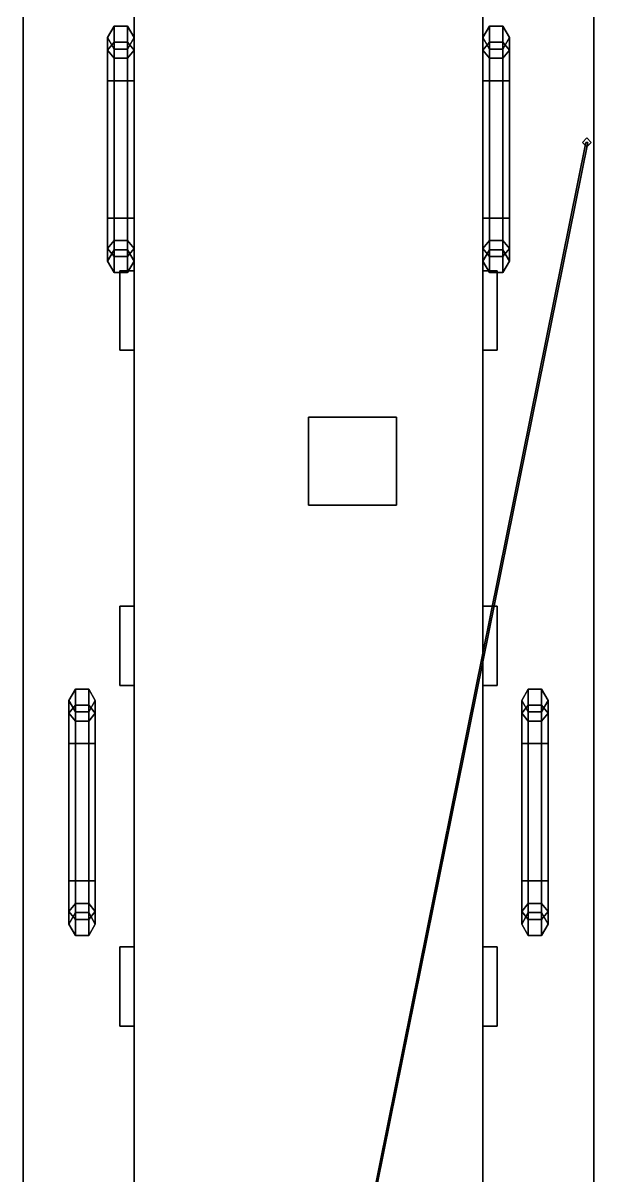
# Model space of a CAD drawing. Header units: millimetres. Extents: x -3.2 to 3.2, y -23.5 to 23.5.
# Drawn here: x -3.24 to 3.24, y -8.62 to 4.47 of the extents above; entities that cross this region are included whole.
import ezdxf

# ---------------------------------------------------------------- set-up
doc = ezdxf.new("R2010")
doc.units = ezdxf.units.MM
doc.layers.add('boat', color=6, linetype='Continuous')

msp = doc.modelspace()

# ---------------------------------------------------------------- linework, layer by layer
for points in [[(-3.24, -23.47, 1.46), (3.24, -23.47, 1.46), (3.24, 21.45, 1.46), (-3.24, 21.45, 1.46)], [(-3.24, 21.45, 1.46), (-3.24, -23.47, 1.46), (-3.24, -23.47, 2.38), (-3.24, 21.45, 2.38)], [(3.24, 21.45, 1.46), (3.24, -23.47, 1.46), (3.24, -23.47, 2.38), (3.24, 21.45, 2.38)], [(3.24, 12.85, -1.31), (3.24, -16.49, -1.31), (-3.24, -16.49, -1.31), (-3.24, 12.85, -1.31)], [(-3.24, 12.85, -1.31), (-3.24, -16.49, -1.31), (-3.24, -16.49, 1.46), (-3.24, 12.85, 1.46)], [(3.24, 12.85, 1.46), (3.24, -16.49, 1.46), (3.24, -16.49, -1.31), (3.24, 12.85, -1.31)], [(-1.98, 7.74, 1.46), (-1.98, -9.36, 1.46), (-1.98, -9.36, 2.94), (-1.98, 7.74, 2.94)], [(-1.98, 7.74, 2.94), (-1.98, -9.36, 2.94), (1.98, -9.36, 2.94), (1.98, 7.74, 2.94)], [(1.98, -9.36, 2.94), (1.98, -9.36, 1.46), (1.98, 7.74, 1.46), (1.98, 7.74, 2.94)], [(3.16, 3.17, 1.46), (3.11, 3.12, 1.46), (3.11, 3.12, 3.42), (3.16, 3.17, 3.42)], [(3.11, 3.12, 3.42), (3.16, 3.07, 3.42), (3.21, 3.12, 3.42), (3.16, 3.17, 3.42)], [(3.21, 3.12, 1.46), (3.16, 3.17, 1.46), (3.16, 3.17, 3.42), (3.21, 3.12, 3.42)], [(3.17, 3.12, 3.4), (3.15, 3.12, 3.41), (-0.005, -12.52, 5.829), (0.01, -12.52, 5.82)], [(3.15, 3.12, 3.41), (3.15, 3.12, 3.39), (-0.005, -12.52, 5.811), (-0.005, -12.52, 5.829)], [(3.15, 3.12, 3.39), (3.17, 3.12, 3.4), (0.01, -12.52, 5.82), (-0.005, -12.52, 5.811)], [(3.11, 3.12, 1.46), (3.16, 3.07, 1.46), (3.16, 3.07, 3.42), (3.11, 3.12, 3.42)], [(3.16, 3.07, 1.46), (3.21, 3.12, 1.46), (3.21, 3.12, 3.42), (3.16, 3.07, 3.42)], [(-1.98, 1.66, 2.56), (-1.98, 1.66, 1.46), (-2.14, 1.66, 1.46), (-2.14, 1.66, 2.56)], [(-2.14, 1.66, 2.56), (-2.14, 1.66, 1.46), (-2.14, 0.76, 1.46), (-2.14, 0.76, 2.56)], [(-1.98, 0.76, 2.56), (-1.98, 1.66, 2.56), (-2.14, 1.66, 2.56), (-2.14, 0.76, 2.56)], [(2.14, 1.66, 2.56), (2.14, 1.66, 1.46), (1.98, 1.66, 1.46), (1.98, 1.66, 2.56)], [(1.98, 1.66, 2.56), (1.98, 0.76, 2.56), (2.14, 0.76, 2.56), (2.14, 1.66, 2.56)], [(2.14, 0.76, 2.56), (2.14, 0.76, 1.46), (2.14, 1.66, 1.46), (2.14, 1.66, 2.56)], [(-2.14, 0.76, 2.56), (-2.14, 0.76, 1.46), (-1.98, 0.76, 1.46), (-1.98, 0.76, 2.56)], [(1.98, 0.76, 2.56), (1.98, 0.76, 1.46), (2.14, 0.76, 1.46), (2.14, 0.76, 2.56)], [(1, 0, -12.11), (1, 0, -13.11), (0, 0, -13.11), (0, 0, -12.11)], [(1, 0, -13.11), (1, -1, -13.11), (0, -1, -13.11), (0, 0, -13.11)], [(0, 0, -13.11), (0, -1, -13.11), (0, -1, -12.11), (0, 0, -12.11)], [(0, 0, -12.11), (0, -1, -12.11), (1, -1, -12.11), (1, 0, -12.11)], [(1, -1, -12.11), (1, -1, -13.11), (1, 0, -13.11), (1, 0, -12.11)], [(0, -1, -12.11), (0, -1, -13.11), (1, -1, -13.11), (1, -1, -12.11)], [(-1.98, -2.15, 2.56), (-1.98, -2.15, 1.46), (-2.14, -2.15, 1.46), (-2.14, -2.15, 2.56)], [(-2.14, -2.15, 2.56), (-2.14, -2.15, 1.46), (-2.14, -3.05, 1.46), (-2.14, -3.05, 2.56)], [(-1.98, -3.05, 2.56), (-1.98, -2.15, 2.56), (-2.14, -2.15, 2.56), (-2.14, -3.05, 2.56)], [(2.14, -2.15, 2.56), (2.14, -2.15, 1.46), (1.98, -2.15, 1.46), (1.98, -2.15, 2.56)], [(1.98, -2.15, 2.56), (1.98, -3.05, 2.56), (2.14, -3.05, 2.56), (2.14, -2.15, 2.56)], [(2.14, -3.05, 2.56), (2.14, -3.05, 1.46), (2.14, -2.15, 1.46), (2.14, -2.15, 2.56)], [(-2.14, -3.05, 2.56), (-2.14, -3.05, 1.46), (-1.98, -3.05, 1.46), (-1.98, -3.05, 2.56)], [(1.98, -3.05, 2.56), (1.98, -3.05, 1.46), (2.14, -3.05, 1.46), (2.14, -3.05, 2.56)], [(-1.98, -6.02, 2.56), (-1.98, -6.02, 1.46), (-2.14, -6.02, 1.46), (-2.14, -6.02, 2.56)], [(-2.14, -6.02, 2.56), (-2.14, -6.02, 1.46), (-2.14, -6.92, 1.46), (-2.14, -6.92, 2.56)], [(-1.98, -6.92, 2.56), (-1.98, -6.02, 2.56), (-2.14, -6.02, 2.56), (-2.14, -6.92, 2.56)], [(2.14, -6.02, 2.56), (2.14, -6.02, 1.46), (1.98, -6.02, 1.46), (1.98, -6.02, 2.56)], [(1.98, -6.02, 2.56), (1.98, -6.92, 2.56), (2.14, -6.92, 2.56), (2.14, -6.02, 2.56)], [(2.14, -6.92, 2.56), (2.14, -6.92, 1.46), (2.14, -6.02, 1.46), (2.14, -6.02, 2.56)], [(-2.14, -6.92, 2.56), (-2.14, -6.92, 1.46), (-1.98, -6.92, 1.46), (-1.98, -6.92, 2.56)], [(1.98, -6.92, 2.56), (1.98, -6.92, 1.46), (2.14, -6.92, 1.46), (2.14, -6.92, 2.56)]]:
    msp.add_3dface(points)
at = {"layer": 'boat'}
for points in [[(-2.28, 4.166, 2.396), (-2.205, 4.258, 2.488), (-2.205, 4.44, 2.05), (-2.28, 4.31, 2.05)], [(-2.28, 4.31, 2.05), (-2.205, 4.44, 2.05), (-2.205, 4.258, 1.612), (-2.28, 4.166, 1.704)], [(-2.205, 4.258, 2.488), (-2.055, 4.258, 2.488), (-2.055, 4.44, 2.05), (-2.205, 4.44, 2.05)], [(-2.205, 4.44, 2.05), (-2.055, 4.44, 2.05), (-2.055, 4.258, 1.612), (-2.205, 4.258, 1.612)], [(-2.055, 4.258, 2.488), (-1.98, 4.166, 2.396), (-1.98, 4.31, 2.05), (-2.055, 4.44, 2.05)], [(-2.055, 4.44, 2.05), (-1.98, 4.31, 2.05), (-1.98, 4.166, 1.704), (-2.055, 4.258, 1.612)], [(2.055, 4.44, 2.05), (1.98, 4.31, 2.05), (1.98, 4.166, 2.396), (2.055, 4.258, 2.488)], [(2.055, 4.258, 1.612), (1.98, 4.166, 1.704), (1.98, 4.31, 2.05), (2.055, 4.44, 2.05)], [(2.205, 4.44, 2.05), (2.055, 4.44, 2.05), (2.055, 4.258, 2.488), (2.205, 4.258, 2.488)], [(2.205, 4.258, 1.612), (2.055, 4.258, 1.612), (2.055, 4.44, 2.05), (2.205, 4.44, 2.05)], [(2.28, 4.31, 2.05), (2.205, 4.44, 2.05), (2.205, 4.258, 2.488), (2.28, 4.166, 2.396)], [(2.28, 4.166, 1.704), (2.205, 4.258, 1.612), (2.205, 4.44, 2.05), (2.28, 4.31, 2.05)], [(-2.205, 4.075, 2.305), (-2.28, 4.166, 2.396), (-2.28, 4.31, 2.05), (-2.205, 4.18, 2.05)], [(-2.205, 4.18, 2.05), (-2.28, 4.31, 2.05), (-2.28, 4.166, 1.704), (-2.205, 4.075, 1.795)], [(-2.28, 4.166, 1.704), (-2.205, 4.258, 1.612), (-2.205, 3.82, 1.43), (-2.28, 3.82, 1.56)], [(-2.28, 3.82, 2.54), (-2.205, 3.82, 2.67), (-2.205, 4.258, 2.488), (-2.28, 4.166, 2.396)], [(-2.205, 4.258, 1.612), (-2.055, 4.258, 1.612), (-2.055, 3.82, 1.43), (-2.205, 3.82, 1.43)], [(-2.205, 3.82, 2.67), (-2.055, 3.82, 2.67), (-2.055, 4.258, 2.488), (-2.205, 4.258, 2.488)], [(-1.98, 4.166, 2.396), (-2.055, 4.075, 2.305), (-2.055, 4.18, 2.05), (-1.98, 4.31, 2.05)], [(-1.98, 4.31, 2.05), (-2.055, 4.18, 2.05), (-2.055, 4.075, 1.795), (-1.98, 4.166, 1.704)], [(-2.055, 4.258, 1.612), (-1.98, 4.166, 1.704), (-1.98, 3.82, 1.56), (-2.055, 3.82, 1.43)], [(-2.055, 3.82, 2.67), (-1.98, 3.82, 2.54), (-1.98, 4.166, 2.396), (-2.055, 4.258, 2.488)], [(1.98, 4.31, 2.05), (2.055, 4.18, 2.05), (2.055, 4.075, 2.305), (1.98, 4.166, 2.396)], [(1.98, 4.166, 1.704), (2.055, 4.075, 1.795), (2.055, 4.18, 2.05), (1.98, 4.31, 2.05)], [(2.055, 3.82, 1.43), (1.98, 3.82, 1.56), (1.98, 4.166, 1.704), (2.055, 4.258, 1.612)], [(2.055, 4.258, 2.488), (1.98, 4.166, 2.396), (1.98, 3.82, 2.54), (2.055, 3.82, 2.67)], [(2.205, 3.82, 1.43), (2.055, 3.82, 1.43), (2.055, 4.258, 1.612), (2.205, 4.258, 1.612)], [(2.205, 4.258, 2.488), (2.055, 4.258, 2.488), (2.055, 3.82, 2.67), (2.205, 3.82, 2.67)], [(2.205, 4.18, 2.05), (2.28, 4.31, 2.05), (2.28, 4.166, 2.396), (2.205, 4.075, 2.305)], [(2.205, 4.075, 1.795), (2.28, 4.166, 1.704), (2.28, 4.31, 2.05), (2.205, 4.18, 2.05)], [(2.28, 3.82, 1.56), (2.205, 3.82, 1.43), (2.205, 4.258, 1.612), (2.28, 4.166, 1.704)], [(2.28, 4.166, 2.396), (2.205, 4.258, 2.488), (2.205, 3.82, 2.67), (2.28, 3.82, 2.54)], [(-2.205, 3.82, 2.41), (-2.28, 3.82, 2.54), (-2.28, 4.166, 2.396), (-2.205, 4.075, 2.305)], [(-2.205, 4.075, 1.795), (-2.28, 4.166, 1.704), (-2.28, 3.82, 1.56), (-2.205, 3.82, 1.69)], [(-2.055, 4.18, 2.05), (-2.205, 4.18, 2.05), (-2.205, 4.075, 1.795), (-2.055, 4.075, 1.795)], [(-2.055, 4.075, 2.305), (-2.205, 4.075, 2.305), (-2.205, 4.18, 2.05), (-2.055, 4.18, 2.05)], [(-2.055, 3.82, 2.41), (-2.205, 3.82, 2.41), (-2.205, 4.075, 2.305), (-2.055, 4.075, 2.305)], [(-2.055, 4.075, 1.795), (-2.205, 4.075, 1.795), (-2.205, 3.82, 1.69), (-2.055, 3.82, 1.69)], [(-2.055, 4.075, 1.795), (-2.055, 2.005, 1.795), (-2.055, 1.9, 2.05), (-2.055, 4.18, 2.05)], [(-2.055, 4.18, 2.05), (-2.055, 1.9, 2.05), (-2.055, 2.005, 2.305), (-2.055, 4.075, 2.305)], [(-1.98, 3.82, 2.54), (-2.055, 3.82, 2.41), (-2.055, 4.075, 2.305), (-1.98, 4.166, 2.396)], [(-1.98, 4.166, 1.704), (-2.055, 4.075, 1.795), (-2.055, 3.82, 1.69), (-1.98, 3.82, 1.56)], [(-2.055, 4.075, 2.305), (-2.055, 2.005, 2.305), (-2.055, 2.26, 2.41), (-2.055, 3.82, 2.41)], [(-2.055, 3.82, 1.69), (-2.055, 2.26, 1.69), (-2.055, 2.005, 1.795), (-2.055, 4.075, 1.795)], [(1.98, 4.166, 2.396), (2.055, 4.075, 2.305), (2.055, 3.82, 2.41), (1.98, 3.82, 2.54)], [(1.98, 3.82, 1.56), (2.055, 3.82, 1.69), (2.055, 4.075, 1.795), (1.98, 4.166, 1.704)], [(2.055, 4.075, 1.795), (2.205, 4.075, 1.795), (2.205, 4.18, 2.05), (2.055, 4.18, 2.05)], [(2.055, 2.005, 1.795), (2.055, 4.075, 1.795), (2.055, 4.18, 2.05), (2.055, 1.9, 2.05)], [(2.055, 4.18, 2.05), (2.205, 4.18, 2.05), (2.205, 4.075, 2.305), (2.055, 4.075, 2.305)], [(2.055, 1.9, 2.05), (2.055, 4.18, 2.05), (2.055, 4.075, 2.305), (2.055, 2.005, 2.305)], [(2.055, 4.075, 2.305), (2.205, 4.075, 2.305), (2.205, 3.82, 2.41), (2.055, 3.82, 2.41)], [(2.055, 2.005, 2.305), (2.055, 4.075, 2.305), (2.055, 3.82, 2.41), (2.055, 2.26, 2.41)], [(2.055, 3.82, 1.69), (2.205, 3.82, 1.69), (2.205, 4.075, 1.795), (2.055, 4.075, 1.795)], [(2.055, 2.26, 1.69), (2.055, 3.82, 1.69), (2.055, 4.075, 1.795), (2.055, 2.005, 1.795)], [(2.205, 4.075, 2.305), (2.28, 4.166, 2.396), (2.28, 3.82, 2.54), (2.205, 3.82, 2.41)], [(2.205, 3.82, 1.69), (2.28, 3.82, 1.56), (2.28, 4.166, 1.704), (2.205, 4.075, 1.795)], [(-2.205, 2.26, 1.43), (-2.28, 2.26, 1.56), (-2.28, 3.82, 1.56), (-2.205, 3.82, 1.43)], [(-2.28, 2.26, 1.56), (-2.205, 2.26, 1.69), (-2.205, 3.82, 1.69), (-2.28, 3.82, 1.56)], [(-2.28, 2.26, 2.54), (-2.205, 2.26, 2.67), (-2.205, 3.82, 2.67), (-2.28, 3.82, 2.54)], [(-2.205, 2.26, 2.41), (-2.28, 2.26, 2.54), (-2.28, 3.82, 2.54), (-2.205, 3.82, 2.41)], [(-2.055, 2.26, 1.43), (-2.205, 2.26, 1.43), (-2.205, 3.82, 1.43), (-2.055, 3.82, 1.43)], [(-2.205, 2.26, 1.69), (-2.055, 2.26, 1.69), (-2.055, 3.82, 1.69), (-2.205, 3.82, 1.69)], [(-2.205, 2.26, 2.67), (-2.055, 2.26, 2.67), (-2.055, 3.82, 2.67), (-2.205, 3.82, 2.67)], [(-2.055, 2.26, 2.41), (-2.205, 2.26, 2.41), (-2.205, 3.82, 2.41), (-2.055, 3.82, 2.41)], [(-1.98, 2.26, 1.56), (-2.055, 2.26, 1.43), (-2.055, 3.82, 1.43), (-1.98, 3.82, 1.56)], [(-2.055, 2.26, 1.69), (-1.98, 2.26, 1.56), (-1.98, 3.82, 1.56), (-2.055, 3.82, 1.69)], [(-2.055, 2.26, 2.67), (-1.98, 2.26, 2.54), (-1.98, 3.82, 2.54), (-2.055, 3.82, 2.67)], [(-1.98, 2.26, 2.54), (-2.055, 2.26, 2.41), (-2.055, 3.82, 2.41), (-1.98, 3.82, 2.54)], [(1.98, 3.82, 1.56), (2.055, 3.82, 1.43), (2.055, 2.26, 1.43), (1.98, 2.26, 1.56)], [(2.055, 3.82, 1.69), (1.98, 3.82, 1.56), (1.98, 2.26, 1.56), (2.055, 2.26, 1.69)], [(1.98, 3.82, 2.54), (2.055, 3.82, 2.41), (2.055, 2.26, 2.41), (1.98, 2.26, 2.54)], [(2.055, 3.82, 2.67), (1.98, 3.82, 2.54), (1.98, 2.26, 2.54), (2.055, 2.26, 2.67)], [(2.055, 3.82, 1.43), (2.205, 3.82, 1.43), (2.205, 2.26, 1.43), (2.055, 2.26, 1.43)], [(2.205, 3.82, 1.69), (2.055, 3.82, 1.69), (2.055, 2.26, 1.69), (2.205, 2.26, 1.69)], [(2.055, 3.82, 2.41), (2.205, 3.82, 2.41), (2.205, 2.26, 2.41), (2.055, 2.26, 2.41)], [(2.205, 3.82, 2.67), (2.055, 3.82, 2.67), (2.055, 2.26, 2.67), (2.205, 2.26, 2.67)], [(2.205, 3.82, 1.43), (2.28, 3.82, 1.56), (2.28, 2.26, 1.56), (2.205, 2.26, 1.43)], [(2.28, 3.82, 1.56), (2.205, 3.82, 1.69), (2.205, 2.26, 1.69), (2.28, 2.26, 1.56)], [(2.205, 3.82, 2.41), (2.28, 3.82, 2.54), (2.28, 2.26, 2.54), (2.205, 2.26, 2.41)], [(2.28, 3.82, 2.54), (2.205, 3.82, 2.67), (2.205, 2.26, 2.67), (2.28, 2.26, 2.54)], [(-2.28, 2.26, 1.56), (-2.205, 2.26, 1.43), (-2.205, 1.822, 1.612), (-2.28, 1.914, 1.704)], [(-2.205, 2.005, 2.305), (-2.28, 1.914, 2.396), (-2.28, 2.26, 2.54), (-2.205, 2.26, 2.41)], [(-2.205, 2.26, 1.69), (-2.28, 2.26, 1.56), (-2.28, 1.914, 1.704), (-2.205, 2.005, 1.795)], [(-2.28, 1.914, 2.396), (-2.205, 1.822, 2.488), (-2.205, 2.26, 2.67), (-2.28, 2.26, 2.54)], [(-2.205, 2.26, 1.43), (-2.055, 2.26, 1.43), (-2.055, 1.822, 1.612), (-2.205, 1.822, 1.612)], [(-2.055, 2.005, 2.305), (-2.205, 2.005, 2.305), (-2.205, 2.26, 2.41), (-2.055, 2.26, 2.41)], [(-2.055, 2.26, 1.69), (-2.205, 2.26, 1.69), (-2.205, 2.005, 1.795), (-2.055, 2.005, 1.795)], [(-2.205, 1.822, 2.488), (-2.055, 1.822, 2.488), (-2.055, 2.26, 2.67), (-2.205, 2.26, 2.67)], [(-2.055, 2.26, 1.43), (-1.98, 2.26, 1.56), (-1.98, 1.914, 1.704), (-2.055, 1.822, 1.612)], [(-1.98, 1.914, 2.396), (-2.055, 2.005, 2.305), (-2.055, 2.26, 2.41), (-1.98, 2.26, 2.54)], [(-1.98, 2.26, 1.56), (-2.055, 2.26, 1.69), (-2.055, 2.005, 1.795), (-1.98, 1.914, 1.704)], [(-2.055, 1.822, 2.488), (-1.98, 1.914, 2.396), (-1.98, 2.26, 2.54), (-2.055, 2.26, 2.67)], [(2.055, 1.822, 1.612), (1.98, 1.914, 1.704), (1.98, 2.26, 1.56), (2.055, 2.26, 1.43)], [(1.98, 2.26, 2.54), (2.055, 2.26, 2.41), (2.055, 2.005, 2.305), (1.98, 1.914, 2.396)], [(1.98, 1.914, 1.704), (2.055, 2.005, 1.795), (2.055, 2.26, 1.69), (1.98, 2.26, 1.56)], [(2.055, 2.26, 2.67), (1.98, 2.26, 2.54), (1.98, 1.914, 2.396), (2.055, 1.822, 2.488)], [(2.205, 1.822, 1.612), (2.055, 1.822, 1.612), (2.055, 2.26, 1.43), (2.205, 2.26, 1.43)], [(2.055, 2.26, 2.41), (2.205, 2.26, 2.41), (2.205, 2.005, 2.305), (2.055, 2.005, 2.305)], [(2.055, 2.005, 1.795), (2.205, 2.005, 1.795), (2.205, 2.26, 1.69), (2.055, 2.26, 1.69)], [(2.205, 2.26, 2.67), (2.055, 2.26, 2.67), (2.055, 1.822, 2.488), (2.205, 1.822, 2.488)], [(2.28, 1.914, 1.704), (2.205, 1.822, 1.612), (2.205, 2.26, 1.43), (2.28, 2.26, 1.56)], [(2.205, 2.26, 2.41), (2.28, 2.26, 2.54), (2.28, 1.914, 2.396), (2.205, 2.005, 2.305)], [(2.205, 2.005, 1.795), (2.28, 1.914, 1.704), (2.28, 2.26, 1.56), (2.205, 2.26, 1.69)], [(2.28, 2.26, 2.54), (2.205, 2.26, 2.67), (2.205, 1.822, 2.488), (2.28, 1.914, 2.396)], [(-2.205, 1.9, 2.05), (-2.28, 1.77, 2.05), (-2.28, 1.914, 2.396), (-2.205, 2.005, 2.305)], [(-2.205, 2.005, 1.795), (-2.28, 1.914, 1.704), (-2.28, 1.77, 2.05), (-2.205, 1.9, 2.05)], [(-2.055, 2.005, 1.795), (-2.205, 2.005, 1.795), (-2.205, 1.9, 2.05), (-2.055, 1.9, 2.05)], [(-2.055, 1.9, 2.05), (-2.205, 1.9, 2.05), (-2.205, 2.005, 2.305), (-2.055, 2.005, 2.305)], [(-1.98, 1.77, 2.05), (-2.055, 1.9, 2.05), (-2.055, 2.005, 2.305), (-1.98, 1.914, 2.396)], [(-1.98, 1.914, 1.704), (-2.055, 2.005, 1.795), (-2.055, 1.9, 2.05), (-1.98, 1.77, 2.05)], [(1.98, 1.914, 2.396), (2.055, 2.005, 2.305), (2.055, 1.9, 2.05), (1.98, 1.77, 2.05)], [(1.98, 1.77, 2.05), (2.055, 1.9, 2.05), (2.055, 2.005, 1.795), (1.98, 1.914, 1.704)], [(2.055, 1.9, 2.05), (2.205, 1.9, 2.05), (2.205, 2.005, 1.795), (2.055, 2.005, 1.795)], [(2.055, 2.005, 2.305), (2.205, 2.005, 2.305), (2.205, 1.9, 2.05), (2.055, 1.9, 2.05)], [(2.205, 2.005, 2.305), (2.28, 1.914, 2.396), (2.28, 1.77, 2.05), (2.205, 1.9, 2.05)], [(2.205, 1.9, 2.05), (2.28, 1.77, 2.05), (2.28, 1.914, 1.704), (2.205, 2.005, 1.795)], [(-2.28, 1.77, 2.05), (-2.205, 1.64, 2.05), (-2.205, 1.822, 2.488), (-2.28, 1.914, 2.396)], [(-2.28, 1.914, 1.704), (-2.205, 1.822, 1.612), (-2.205, 1.64, 2.05), (-2.28, 1.77, 2.05)], [(-2.055, 1.64, 2.05), (-1.98, 1.77, 2.05), (-1.98, 1.914, 2.396), (-2.055, 1.822, 2.488)], [(-2.055, 1.822, 1.612), (-1.98, 1.914, 1.704), (-1.98, 1.77, 2.05), (-2.055, 1.64, 2.05)], [(2.055, 1.822, 2.488), (1.98, 1.914, 2.396), (1.98, 1.77, 2.05), (2.055, 1.64, 2.05)], [(2.055, 1.64, 2.05), (1.98, 1.77, 2.05), (1.98, 1.914, 1.704), (2.055, 1.822, 1.612)], [(2.28, 1.914, 2.396), (2.205, 1.822, 2.488), (2.205, 1.64, 2.05), (2.28, 1.77, 2.05)], [(2.28, 1.77, 2.05), (2.205, 1.64, 2.05), (2.205, 1.822, 1.612), (2.28, 1.914, 1.704)], [(-2.205, 1.64, 2.05), (-2.055, 1.64, 2.05), (-2.055, 1.822, 2.488), (-2.205, 1.822, 2.488)], [(-2.205, 1.822, 1.612), (-2.055, 1.822, 1.612), (-2.055, 1.64, 2.05), (-2.205, 1.64, 2.05)], [(2.205, 1.822, 2.488), (2.055, 1.822, 2.488), (2.055, 1.64, 2.05), (2.205, 1.64, 2.05)], [(2.205, 1.64, 2.05), (2.055, 1.64, 2.05), (2.055, 1.822, 1.612), (2.205, 1.822, 1.612)], [(-2.72, -3.364, 2.396), (-2.645, -3.272, 2.488), (-2.645, -3.09, 2.05), (-2.72, -3.22, 2.05)], [(-2.72, -3.22, 2.05), (-2.645, -3.09, 2.05), (-2.645, -3.272, 1.612), (-2.72, -3.364, 1.704)], [(-2.645, -3.272, 2.488), (-2.495, -3.272, 2.488), (-2.495, -3.09, 2.05), (-2.645, -3.09, 2.05)], [(-2.645, -3.09, 2.05), (-2.495, -3.09, 2.05), (-2.495, -3.272, 1.612), (-2.645, -3.272, 1.612)], [(-2.495, -3.272, 2.488), (-2.42, -3.364, 2.396), (-2.42, -3.22, 2.05), (-2.495, -3.09, 2.05)], [(-2.495, -3.09, 2.05), (-2.42, -3.22, 2.05), (-2.42, -3.364, 1.704), (-2.495, -3.272, 1.612)], [(2.495, -3.272, 1.612), (2.42, -3.364, 1.704), (2.42, -3.22, 2.05), (2.495, -3.09, 2.05)], [(2.495, -3.09, 2.05), (2.42, -3.22, 2.05), (2.42, -3.364, 2.396), (2.495, -3.272, 2.488)], [(2.645, -3.272, 1.612), (2.495, -3.272, 1.612), (2.495, -3.09, 2.05), (2.645, -3.09, 2.05)], [(2.645, -3.09, 2.05), (2.495, -3.09, 2.05), (2.495, -3.272, 2.488), (2.645, -3.272, 2.488)], [(2.72, -3.364, 1.704), (2.645, -3.272, 1.612), (2.645, -3.09, 2.05), (2.72, -3.22, 2.05)], [(2.72, -3.22, 2.05), (2.645, -3.09, 2.05), (2.645, -3.272, 2.488), (2.72, -3.364, 2.396)], [(-2.645, -3.455, 2.305), (-2.72, -3.364, 2.396), (-2.72, -3.22, 2.05), (-2.645, -3.35, 2.05)], [(-2.645, -3.35, 2.05), (-2.72, -3.22, 2.05), (-2.72, -3.364, 1.704), (-2.645, -3.455, 1.795)], [(-2.72, -3.364, 1.704), (-2.645, -3.272, 1.612), (-2.645, -3.71, 1.43), (-2.72, -3.71, 1.56)], [(-2.72, -3.71, 2.54), (-2.645, -3.71, 2.67), (-2.645, -3.272, 2.488), (-2.72, -3.364, 2.396)], [(-2.645, -3.272, 1.612), (-2.495, -3.272, 1.612), (-2.495, -3.71, 1.43), (-2.645, -3.71, 1.43)], [(-2.645, -3.71, 2.67), (-2.495, -3.71, 2.67), (-2.495, -3.272, 2.488), (-2.645, -3.272, 2.488)], [(-2.42, -3.364, 2.396), (-2.495, -3.455, 2.305), (-2.495, -3.35, 2.05), (-2.42, -3.22, 2.05)], [(-2.42, -3.22, 2.05), (-2.495, -3.35, 2.05), (-2.495, -3.455, 1.795), (-2.42, -3.364, 1.704)], [(-2.495, -3.272, 1.612), (-2.42, -3.364, 1.704), (-2.42, -3.71, 1.56), (-2.495, -3.71, 1.43)], [(-2.495, -3.71, 2.67), (-2.42, -3.71, 2.54), (-2.42, -3.364, 2.396), (-2.495, -3.272, 2.488)], [(2.42, -3.364, 1.704), (2.495, -3.455, 1.795), (2.495, -3.35, 2.05), (2.42, -3.22, 2.05)], [(2.42, -3.22, 2.05), (2.495, -3.35, 2.05), (2.495, -3.455, 2.305), (2.42, -3.364, 2.396)], [(2.495, -3.71, 1.43), (2.42, -3.71, 1.56), (2.42, -3.364, 1.704), (2.495, -3.272, 1.612)], [(2.495, -3.272, 2.488), (2.42, -3.364, 2.396), (2.42, -3.71, 2.54), (2.495, -3.71, 2.67)], [(2.645, -3.71, 1.43), (2.495, -3.71, 1.43), (2.495, -3.272, 1.612), (2.645, -3.272, 1.612)], [(2.645, -3.272, 2.488), (2.495, -3.272, 2.488), (2.495, -3.71, 2.67), (2.645, -3.71, 2.67)], [(2.645, -3.455, 1.795), (2.72, -3.364, 1.704), (2.72, -3.22, 2.05), (2.645, -3.35, 2.05)], [(2.645, -3.35, 2.05), (2.72, -3.22, 2.05), (2.72, -3.364, 2.396), (2.645, -3.455, 2.305)], [(2.72, -3.71, 1.56), (2.645, -3.71, 1.43), (2.645, -3.272, 1.612), (2.72, -3.364, 1.704)], [(2.72, -3.364, 2.396), (2.645, -3.272, 2.488), (2.645, -3.71, 2.67), (2.72, -3.71, 2.54)], [(-2.645, -3.71, 2.41), (-2.72, -3.71, 2.54), (-2.72, -3.364, 2.396), (-2.645, -3.455, 2.305)], [(-2.645, -3.455, 1.795), (-2.72, -3.364, 1.704), (-2.72, -3.71, 1.56), (-2.645, -3.71, 1.69)], [(-2.495, -3.35, 2.05), (-2.645, -3.35, 2.05), (-2.645, -3.455, 1.795), (-2.495, -3.455, 1.795)], [(-2.495, -3.455, 2.305), (-2.645, -3.455, 2.305), (-2.645, -3.35, 2.05), (-2.495, -3.35, 2.05)], [(-2.495, -3.455, 1.795), (-2.495, -5.525, 1.795), (-2.495, -5.63, 2.05), (-2.495, -3.35, 2.05)], [(-2.495, -3.35, 2.05), (-2.495, -5.63, 2.05), (-2.495, -5.525, 2.305), (-2.495, -3.455, 2.305)], [(-2.42, -3.71, 2.54), (-2.495, -3.71, 2.41), (-2.495, -3.455, 2.305), (-2.42, -3.364, 2.396)], [(-2.42, -3.364, 1.704), (-2.495, -3.455, 1.795), (-2.495, -3.71, 1.69), (-2.42, -3.71, 1.56)], [(2.42, -3.71, 1.56), (2.495, -3.71, 1.69), (2.495, -3.455, 1.795), (2.42, -3.364, 1.704)], [(2.42, -3.364, 2.396), (2.495, -3.455, 2.305), (2.495, -3.71, 2.41), (2.42, -3.71, 2.54)], [(2.495, -3.455, 1.795), (2.645, -3.455, 1.795), (2.645, -3.35, 2.05), (2.495, -3.35, 2.05)], [(2.495, -3.35, 2.05), (2.645, -3.35, 2.05), (2.645, -3.455, 2.305), (2.495, -3.455, 2.305)], [(2.495, -5.63, 2.05), (2.495, -3.35, 2.05), (2.495, -3.455, 2.305), (2.495, -5.525, 2.305)], [(2.495, -5.525, 1.795), (2.495, -3.455, 1.795), (2.495, -3.35, 2.05), (2.495, -5.63, 2.05)], [(2.645, -3.71, 1.69), (2.72, -3.71, 1.56), (2.72, -3.364, 1.704), (2.645, -3.455, 1.795)], [(2.645, -3.455, 2.305), (2.72, -3.364, 2.396), (2.72, -3.71, 2.54), (2.645, -3.71, 2.41)], [(-2.495, -3.71, 2.41), (-2.645, -3.71, 2.41), (-2.645, -3.455, 2.305), (-2.495, -3.455, 2.305)], [(-2.495, -3.455, 1.795), (-2.645, -3.455, 1.795), (-2.645, -3.71, 1.69), (-2.495, -3.71, 1.69)], [(-2.495, -3.455, 2.305), (-2.495, -5.525, 2.305), (-2.495, -5.27, 2.41), (-2.495, -3.71, 2.41)], [(-2.495, -3.71, 1.69), (-2.495, -5.27, 1.69), (-2.495, -5.525, 1.795), (-2.495, -3.455, 1.795)], [(2.495, -3.71, 1.69), (2.645, -3.71, 1.69), (2.645, -3.455, 1.795), (2.495, -3.455, 1.795)], [(2.495, -3.455, 2.305), (2.645, -3.455, 2.305), (2.645, -3.71, 2.41), (2.495, -3.71, 2.41)], [(2.495, -5.525, 2.305), (2.495, -3.455, 2.305), (2.495, -3.71, 2.41), (2.495, -5.27, 2.41)], [(2.495, -5.27, 1.69), (2.495, -3.71, 1.69), (2.495, -3.455, 1.795), (2.495, -5.525, 1.795)], [(-2.645, -5.27, 1.43), (-2.72, -5.27, 1.56), (-2.72, -3.71, 1.56), (-2.645, -3.71, 1.43)], [(-2.72, -5.27, 1.56), (-2.645, -5.27, 1.69), (-2.645, -3.71, 1.69), (-2.72, -3.71, 1.56)], [(-2.72, -5.27, 2.54), (-2.645, -5.27, 2.67), (-2.645, -3.71, 2.67), (-2.72, -3.71, 2.54)], [(-2.645, -5.27, 2.41), (-2.72, -5.27, 2.54), (-2.72, -3.71, 2.54), (-2.645, -3.71, 2.41)], [(-2.495, -5.27, 1.43), (-2.645, -5.27, 1.43), (-2.645, -3.71, 1.43), (-2.495, -3.71, 1.43)], [(-2.645, -5.27, 1.69), (-2.495, -5.27, 1.69), (-2.495, -3.71, 1.69), (-2.645, -3.71, 1.69)], [(-2.645, -5.27, 2.67), (-2.495, -5.27, 2.67), (-2.495, -3.71, 2.67), (-2.645, -3.71, 2.67)], [(-2.495, -5.27, 2.41), (-2.645, -5.27, 2.41), (-2.645, -3.71, 2.41), (-2.495, -3.71, 2.41)], [(-2.42, -5.27, 1.56), (-2.495, -5.27, 1.43), (-2.495, -3.71, 1.43), (-2.42, -3.71, 1.56)], [(-2.495, -5.27, 1.69), (-2.42, -5.27, 1.56), (-2.42, -3.71, 1.56), (-2.495, -3.71, 1.69)], [(-2.495, -5.27, 2.67), (-2.42, -5.27, 2.54), (-2.42, -3.71, 2.54), (-2.495, -3.71, 2.67)], [(-2.42, -5.27, 2.54), (-2.495, -5.27, 2.41), (-2.495, -3.71, 2.41), (-2.42, -3.71, 2.54)], [(2.495, -3.71, 2.67), (2.42, -3.71, 2.54), (2.42, -5.27, 2.54), (2.495, -5.27, 2.67)], [(2.42, -3.71, 2.54), (2.495, -3.71, 2.41), (2.495, -5.27, 2.41), (2.42, -5.27, 2.54)], [(2.495, -3.71, 1.69), (2.42, -3.71, 1.56), (2.42, -5.27, 1.56), (2.495, -5.27, 1.69)], [(2.42, -3.71, 1.56), (2.495, -3.71, 1.43), (2.495, -5.27, 1.43), (2.42, -5.27, 1.56)], [(2.645, -3.71, 2.67), (2.495, -3.71, 2.67), (2.495, -5.27, 2.67), (2.645, -5.27, 2.67)], [(2.495, -3.71, 2.41), (2.645, -3.71, 2.41), (2.645, -5.27, 2.41), (2.495, -5.27, 2.41)], [(2.645, -3.71, 1.69), (2.495, -3.71, 1.69), (2.495, -5.27, 1.69), (2.645, -5.27, 1.69)], [(2.495, -3.71, 1.43), (2.645, -3.71, 1.43), (2.645, -5.27, 1.43), (2.495, -5.27, 1.43)], [(2.72, -3.71, 2.54), (2.645, -3.71, 2.67), (2.645, -5.27, 2.67), (2.72, -5.27, 2.54)], [(2.645, -3.71, 2.41), (2.72, -3.71, 2.54), (2.72, -5.27, 2.54), (2.645, -5.27, 2.41)], [(2.72, -3.71, 1.56), (2.645, -3.71, 1.69), (2.645, -5.27, 1.69), (2.72, -5.27, 1.56)], [(2.645, -3.71, 1.43), (2.72, -3.71, 1.56), (2.72, -5.27, 1.56), (2.645, -5.27, 1.43)], [(-2.72, -5.27, 1.56), (-2.645, -5.27, 1.43), (-2.645, -5.708, 1.612), (-2.72, -5.616, 1.704)], [(-2.645, -5.525, 2.305), (-2.72, -5.616, 2.396), (-2.72, -5.27, 2.54), (-2.645, -5.27, 2.41)], [(-2.645, -5.27, 1.69), (-2.72, -5.27, 1.56), (-2.72, -5.616, 1.704), (-2.645, -5.525, 1.795)], [(-2.72, -5.616, 2.396), (-2.645, -5.708, 2.488), (-2.645, -5.27, 2.67), (-2.72, -5.27, 2.54)], [(-2.645, -5.27, 1.43), (-2.495, -5.27, 1.43), (-2.495, -5.708, 1.612), (-2.645, -5.708, 1.612)], [(-2.495, -5.525, 2.305), (-2.645, -5.525, 2.305), (-2.645, -5.27, 2.41), (-2.495, -5.27, 2.41)], [(-2.495, -5.27, 1.69), (-2.645, -5.27, 1.69), (-2.645, -5.525, 1.795), (-2.495, -5.525, 1.795)], [(-2.645, -5.708, 2.488), (-2.495, -5.708, 2.488), (-2.495, -5.27, 2.67), (-2.645, -5.27, 2.67)], [(-2.495, -5.27, 1.43), (-2.42, -5.27, 1.56), (-2.42, -5.616, 1.704), (-2.495, -5.708, 1.612)], [(-2.42, -5.616, 2.396), (-2.495, -5.525, 2.305), (-2.495, -5.27, 2.41), (-2.42, -5.27, 2.54)], [(-2.42, -5.27, 1.56), (-2.495, -5.27, 1.69), (-2.495, -5.525, 1.795), (-2.42, -5.616, 1.704)], [(-2.495, -5.708, 2.488), (-2.42, -5.616, 2.396), (-2.42, -5.27, 2.54), (-2.495, -5.27, 2.67)], [(2.42, -5.616, 1.704), (2.495, -5.525, 1.795), (2.495, -5.27, 1.69), (2.42, -5.27, 1.56)], [(2.495, -5.708, 1.612), (2.42, -5.616, 1.704), (2.42, -5.27, 1.56), (2.495, -5.27, 1.43)], [(2.42, -5.27, 2.54), (2.495, -5.27, 2.41), (2.495, -5.525, 2.305), (2.42, -5.616, 2.396)], [(2.495, -5.27, 2.67), (2.42, -5.27, 2.54), (2.42, -5.616, 2.396), (2.495, -5.708, 2.488)], [(2.495, -5.525, 1.795), (2.645, -5.525, 1.795), (2.645, -5.27, 1.69), (2.495, -5.27, 1.69)], [(2.645, -5.708, 1.612), (2.495, -5.708, 1.612), (2.495, -5.27, 1.43), (2.645, -5.27, 1.43)], [(2.495, -5.27, 2.41), (2.645, -5.27, 2.41), (2.645, -5.525, 2.305), (2.495, -5.525, 2.305)], [(2.645, -5.27, 2.67), (2.495, -5.27, 2.67), (2.495, -5.708, 2.488), (2.645, -5.708, 2.488)], [(2.645, -5.525, 1.795), (2.72, -5.616, 1.704), (2.72, -5.27, 1.56), (2.645, -5.27, 1.69)], [(2.72, -5.616, 1.704), (2.645, -5.708, 1.612), (2.645, -5.27, 1.43), (2.72, -5.27, 1.56)], [(2.645, -5.27, 2.41), (2.72, -5.27, 2.54), (2.72, -5.616, 2.396), (2.645, -5.525, 2.305)], [(2.72, -5.27, 2.54), (2.645, -5.27, 2.67), (2.645, -5.708, 2.488), (2.72, -5.616, 2.396)], [(-2.645, -5.63, 2.05), (-2.72, -5.76, 2.05), (-2.72, -5.616, 2.396), (-2.645, -5.525, 2.305)], [(-2.645, -5.525, 1.795), (-2.72, -5.616, 1.704), (-2.72, -5.76, 2.05), (-2.645, -5.63, 2.05)], [(-2.72, -5.76, 2.05), (-2.645, -5.89, 2.05), (-2.645, -5.708, 2.488), (-2.72, -5.616, 2.396)], [(-2.72, -5.616, 1.704), (-2.645, -5.708, 1.612), (-2.645, -5.89, 2.05), (-2.72, -5.76, 2.05)], [(-2.495, -5.525, 1.795), (-2.645, -5.525, 1.795), (-2.645, -5.63, 2.05), (-2.495, -5.63, 2.05)], [(-2.495, -5.63, 2.05), (-2.645, -5.63, 2.05), (-2.645, -5.525, 2.305), (-2.495, -5.525, 2.305)], [(-2.42, -5.76, 2.05), (-2.495, -5.63, 2.05), (-2.495, -5.525, 2.305), (-2.42, -5.616, 2.396)], [(-2.42, -5.616, 1.704), (-2.495, -5.525, 1.795), (-2.495, -5.63, 2.05), (-2.42, -5.76, 2.05)], [(-2.495, -5.89, 2.05), (-2.42, -5.76, 2.05), (-2.42, -5.616, 2.396), (-2.495, -5.708, 2.488)], [(-2.495, -5.708, 1.612), (-2.42, -5.616, 1.704), (-2.42, -5.76, 2.05), (-2.495, -5.89, 2.05)], [(2.42, -5.76, 2.05), (2.495, -5.63, 2.05), (2.495, -5.525, 1.795), (2.42, -5.616, 1.704)], [(2.42, -5.616, 2.396), (2.495, -5.525, 2.305), (2.495, -5.63, 2.05), (2.42, -5.76, 2.05)], [(2.495, -5.89, 2.05), (2.42, -5.76, 2.05), (2.42, -5.616, 1.704), (2.495, -5.708, 1.612)], [(2.495, -5.708, 2.488), (2.42, -5.616, 2.396), (2.42, -5.76, 2.05), (2.495, -5.89, 2.05)], [(2.495, -5.63, 2.05), (2.645, -5.63, 2.05), (2.645, -5.525, 1.795), (2.495, -5.525, 1.795)], [(2.495, -5.525, 2.305), (2.645, -5.525, 2.305), (2.645, -5.63, 2.05), (2.495, -5.63, 2.05)], [(2.645, -5.63, 2.05), (2.72, -5.76, 2.05), (2.72, -5.616, 1.704), (2.645, -5.525, 1.795)], [(2.645, -5.525, 2.305), (2.72, -5.616, 2.396), (2.72, -5.76, 2.05), (2.645, -5.63, 2.05)], [(2.72, -5.76, 2.05), (2.645, -5.89, 2.05), (2.645, -5.708, 1.612), (2.72, -5.616, 1.704)], [(2.72, -5.616, 2.396), (2.645, -5.708, 2.488), (2.645, -5.89, 2.05), (2.72, -5.76, 2.05)], [(-2.645, -5.89, 2.05), (-2.495, -5.89, 2.05), (-2.495, -5.708, 2.488), (-2.645, -5.708, 2.488)], [(-2.645, -5.708, 1.612), (-2.495, -5.708, 1.612), (-2.495, -5.89, 2.05), (-2.645, -5.89, 2.05)], [(2.645, -5.89, 2.05), (2.495, -5.89, 2.05), (2.495, -5.708, 1.612), (2.645, -5.708, 1.612)], [(2.645, -5.708, 2.488), (2.495, -5.708, 2.488), (2.495, -5.89, 2.05), (2.645, -5.89, 2.05)]]:
    msp.add_3dface(points, dxfattribs=at)

doc.saveas('drawing.dxf')
